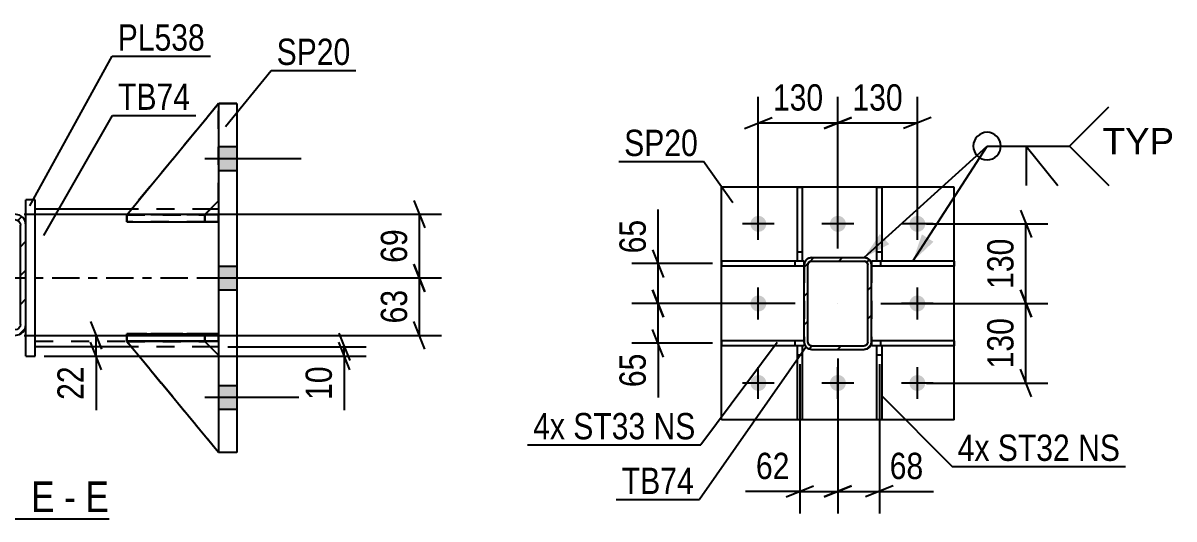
# Model space of a CAD drawing. Header units: millimetres. Extents: x 0 to 841, y 0 to 594.
# Drawn here: x 219.4 to 344.8, y 147.8 to 201.8 of the extents above; entities that cross this region are included whole.
import ezdxf

# ---------------------------------------------------------------- set-up
doc = ezdxf.new("R2010")
doc.units = ezdxf.units.MM
doc.linetypes.add('DXK_LINE_DOT2', pattern=[3.9198, 1.9599, -1.9599])
doc.linetypes.add('DXK_LINE_DOT3', pattern=[5.9187, 2.979, -0.9799, 0.9799, -0.9799])
doc.styles.add('Arial', font='ARIAL.TTF', dxfattribs={"height": 0.2})
doc.styles.add('Arial Narrow', font='ARIALN.TTF', dxfattribs={"height": 0.2})

# ---------------------------------------------------------------- blocks, each defined once
blk = doc.blocks.new('Unknown-814521683-15 - 6751')
at = {"color": 6, "linetype": 'Continuous'}
blk.add_line((201.12, 147.79), (228.77, 147.79), dxfattribs=at)
at = {"color": 0, "linetype": 'Continuous'}
for points in [[(219.23, 148.54), (219.23, 152.04), (201.12, 152.04), (201.12, 148.54)], [(222.83, 148.54), (222.83, 152.04), (220.28, 152.04), (220.28, 148.54)], [(225.16, 148.54), (225.16, 152.04), (223.88, 152.04), (223.88, 148.54)], [(228.77, 148.54), (228.77, 152.04), (226.21, 152.04), (226.21, 148.54)]]:
    blk.add_wipeout(points, dxfattribs=at)
at = {"color": 7, "linetype": 'Continuous', "style": 'Arial Narrow'}
for s, p in [('SECTION ', (201.12, 148.54)), ('E', (220.28, 148.54)), ('E', (226.21, 148.54)), ('-', (223.88, 148.54))]:
    blk.add_text(s, height=3.34, dxfattribs=at).set_placement(p)
blk = doc.blocks.new('Part-814521683-6757 - 6751')
at = {"color": 2, "linetype": 'Continuous'}
for p, q in [((231.22, 181.54), (220.72, 181.54)), ((240.72, 181.54), (239.83, 181.54)), ((231.21, 166.54), (220.72, 166.54)), ((240.72, 166.54), (239.81, 166.54))]:
    blk.add_line(p, q, dxfattribs=at)
at = {"color": 7, "linetype": 'DXK_LINE_DOT2'}
for p, q in [((220.72, 166.54), (220.72, 181.54)), ((240.72, 180.94), (220.72, 180.94)), ((239.83, 181.54), (231.22, 181.54)), ((240.72, 181.54), (240.72, 166.54)), ((220.72, 167.14), (240.72, 167.14)), ((239.81, 166.54), (231.21, 166.54))]:
    blk.add_line(p, q, dxfattribs=at)
at = {"color": 7, "linetype": 'DXK_LINE_DOT3'}
blk.add_line((210.72, 174.04), (250.72, 174.04), dxfattribs=at)
blk = doc.blocks.new('Part-814521683-6766 - 6751')
at = {"linetype": 'Continuous'}
h = blk.add_hatch(dxfattribs=at)
h.set_pattern_fill('', scale=0.7, style=0, pattern_type=0)
h.set_pattern_definition([(45, (218.9783, 167.877), (-1.57154, 1.57154), [])])
h.paths.add_polyline_path([(218.52, 167.79), (218.98, 167.88), (219.37, 168.14), (219.63, 168.53), (219.72, 168.99), (219.72, 179.79), (219.63, 180.24), (219.37, 180.63), (218.98, 180.89), (218.52, 180.99), (207.72, 180.99), (207.26, 180.89), (206.87, 180.63), (206.61, 180.24), (206.52, 179.79), (206.52, 168.99), (206.61, 168.53), (206.87, 168.14), (207.26, 167.88), (207.72, 167.79)])
h.paths.add_polyline_path([(207.72, 168.39), (207.49, 168.43), (207.29, 168.56), (207.16, 168.76), (207.12, 168.99), (207.12, 179.79), (207.16, 180.02), (207.29, 180.21), (207.49, 180.34), (207.72, 180.39), (218.52, 180.39), (218.75, 180.34), (218.94, 180.21), (219.07, 180.02), (219.12, 179.79), (219.12, 168.99), (219.07, 168.76), (218.94, 168.56), (218.75, 168.43), (218.52, 168.39)])
at = {"color": 2, "linetype": 'Continuous'}
for p, q in [((207.72, 180.99), (207.26, 180.89)), ((207.72, 180.99), (218.52, 180.99)), ((218.98, 180.89), (218.52, 180.99)), ((206.61, 180.24), (206.52, 179.79)), ((206.52, 168.99), (206.52, 179.79)), ((207.12, 179.79), (207.16, 180.02)), ((207.12, 168.99), (207.12, 179.79)), ((207.16, 180.02), (207.29, 180.21)), ((207.29, 180.21), (207.49, 180.34)), ((207.49, 180.34), (207.72, 180.39)), ((207.72, 180.39), (218.52, 180.39)), ((218.52, 180.39), (218.75, 180.34)), ((218.75, 180.34), (218.94, 180.21)), ((218.94, 180.21), (219.07, 180.02)), ((219.07, 180.02), (219.12, 179.79)), ((219.12, 168.99), (219.12, 179.79)), ((219.72, 179.79), (219.63, 180.24)), ((219.72, 168.99), (219.72, 179.79)), ((206.52, 168.99), (206.61, 168.53)), ((207.16, 168.76), (207.12, 168.99)), ((207.29, 168.56), (207.16, 168.76)), ((207.49, 168.43), (207.29, 168.56)), ((207.72, 168.39), (207.49, 168.43)), ((207.72, 168.39), (218.52, 168.39)), ((218.75, 168.43), (218.52, 168.39)), ((218.94, 168.56), (218.75, 168.43)), ((219.07, 168.76), (218.94, 168.56)), ((219.12, 168.99), (219.07, 168.76)), ((219.63, 168.53), (219.72, 168.99)), ((207.26, 167.88), (207.72, 167.79)), ((207.72, 167.79), (218.52, 167.79)), ((218.52, 167.79), (218.98, 167.88))]:
    blk.add_line(p, q, dxfattribs=at)
at = {"color": 7, "linetype": 'DXK_LINE_DOT3'}
blk.add_line((213.12, 174.39), (213.12, 174.39), dxfattribs=at)
at = {"color": 2, "linetype": 'Continuous'}
for centre, start, end in [((207.72, 179.79), 112.5, 157.5), ((218.52, 179.79), 22.5, 67.5), ((207.72, 168.99), 202.5, 247.5), ((218.52, 168.99), 292.5, 337.5)]:
    blk.add_arc(centre, 1.2, start, end, dxfattribs=at)
blk = doc.blocks.new('Part-814521683-6783 - 6751')
at = {"color": 2, "linetype": 'Continuous'}
for p, q in [((230.73, 180.94), (230.72, 180.94)), ((230.72, 180.94), (230.72, 180.14)), ((240.72, 180.94), (231.97, 180.94)), ((240.72, 180.94), (240.72, 180.94)), ((240.72, 180.94), (240.72, 180.14)), ((230.72, 180.14), (240.72, 180.14))]:
    blk.add_line(p, q, dxfattribs=at)
at = {"color": 7, "linetype": 'DXK_LINE_DOT2'}
for p, q in [((231.97, 180.94), (230.73, 180.94)), ((239.22, 180.94), (230.73, 180.94)), ((239.22, 180.94), (240.72, 180.94)), ((239.22, 180.94), (239.22, 180.14)), ((240.72, 180.94), (240.72, 180.94)), ((230.72, 180.14), (239.22, 180.14)), ((239.22, 180.14), (240.72, 180.14))]:
    blk.add_line(p, q, dxfattribs=at)
blk = doc.blocks.new('Part-814521683-6784 - 6751')
at = {"color": 2, "linetype": 'Continuous'}
for p, q in [((230.72, 167.94), (240.72, 167.94)), ((230.72, 167.94), (230.72, 167.14)), ((240.72, 167.14), (230.72, 167.14)), ((240.72, 167.94), (240.72, 167.94)), ((240.72, 167.14), (240.72, 167.94))]:
    blk.add_line(p, q, dxfattribs=at)
at = {"color": 7, "linetype": 'DXK_LINE_DOT2'}
for p, q in [((239.22, 167.94), (230.72, 167.94)), ((230.72, 167.14), (239.22, 167.14)), ((240.72, 167.94), (239.22, 167.94)), ((239.22, 167.94), (239.22, 167.14)), ((239.22, 167.14), (240.72, 167.14)), ((240.72, 167.94), (240.72, 167.94))]:
    blk.add_line(p, q, dxfattribs=at)
blk = doc.blocks.new('Part-814521683-6849 - 6751')
at = {"color": 2, "linetype": 'Continuous'}
for p, q in [((220.72, 182.54), (219.72, 182.54)), ((219.72, 179.79), (219.72, 182.54)), ((220.72, 165.54), (220.72, 182.54)), ((219.72, 165.54), (219.72, 168.99)), ((219.72, 165.54), (220.72, 165.54))]:
    blk.add_line(p, q, dxfattribs=at)
at = {"color": 7, "linetype": 'DXK_LINE_DOT2'}
blk.add_line((219.72, 168.99), (219.72, 179.79), dxfattribs=at)
blk = doc.blocks.new('Part-814521683-6785 - 6751')
at = {"color": 7, "linetype": 'DXK_LINE_DOT2'}
for p, q in [((230.72, 180.14), (230.72, 180.94)), ((230.72, 180.94), (239.22, 180.94)), ((240.72, 180.94), (230.72, 180.94)), ((239.22, 180.14), (239.22, 180.94)), ((239.22, 180.94), (240.72, 180.94)), ((240.72, 180.14), (240.72, 180.94)), ((240.72, 180.14), (240.72, 180.94)), ((240.72, 180.94), (240.72, 180.94)), ((239.22, 180.14), (230.72, 180.14)), ((230.72, 180.14), (240.72, 180.14)), ((240.72, 180.14), (239.22, 180.14)), ((240.72, 180.14), (240.72, 180.14))]:
    blk.add_line(p, q, dxfattribs=at)
blk = doc.blocks.new('Part-814521683-6786 - 6751')
at = {"color": 7, "linetype": 'DXK_LINE_DOT2'}
for p, q in [((230.72, 167.14), (230.72, 167.94)), ((230.72, 167.94), (239.22, 167.94)), ((240.72, 167.94), (230.72, 167.94)), ((239.22, 167.14), (230.72, 167.14)), ((230.72, 167.14), (240.72, 167.14)), ((239.22, 167.14), (239.22, 167.94)), ((239.22, 167.94), (240.72, 167.94)), ((240.72, 167.14), (239.22, 167.14)), ((240.72, 167.14), (240.72, 167.94)), ((240.72, 167.14), (240.72, 167.94)), ((240.72, 167.94), (240.72, 167.94)), ((240.72, 167.14), (240.72, 167.14))]:
    blk.add_line(p, q, dxfattribs=at)
blk = doc.blocks.new('Part-814521683-6787 - 6751')
at = {"color": 7, "linetype": 'DXK_LINE_DOT2'}
for p, q in [((240.72, 193.04), (230.72, 180.93)), ((230.72, 180.93), (240.72, 193.04)), ((240.72, 182.43), (240.72, 193.04)), ((239.22, 180.93), (240.72, 182.43)), ((239.22, 180.93), (240.72, 182.43)), ((230.72, 180.93), (239.22, 180.93)), ((230.72, 180.93), (230.72, 180.93)), ((239.22, 180.93), (230.72, 180.93)), ((239.22, 180.93), (239.22, 180.93))]:
    blk.add_line(p, q, dxfattribs=at)
blk = doc.blocks.new('Part-814521683-6806 - 6751')
at = {"color": 2, "linetype": 'Continuous'}
for p, q in [((240.72, 193.04), (242.72, 193.04)), ((240.72, 193.04), (240.72, 193.04)), ((240.72, 193.04), (240.72, 155.04)), ((242.72, 193.04), (242.72, 193.04)), ((242.72, 193.04), (242.72, 155.04)), ((242.72, 155.04), (240.72, 155.04))]:
    blk.add_line(p, q, dxfattribs=at)
at = {"color": 7, "linetype": 'DXK_LINE_DOT2'}
for p, q in [((242.72, 193.04), (240.72, 193.04)), ((240.72, 193.04), (240.72, 193.04)), ((242.72, 193.04), (242.72, 193.04)), ((242.72, 155.04), (240.72, 155.04))]:
    blk.add_line(p, q, dxfattribs=at)
blk = doc.blocks.new('Part-814521683-6832 - 6751')
at = {"color": 2, "linetype": 'Continuous'}
for p, q in [((230.72, 180.93), (240.72, 193.04)), ((239.23, 180.94), (240.72, 182.43)), ((231.97, 180.93), (230.72, 180.93)), ((230.72, 180.93), (230.72, 180.93))]:
    blk.add_line(p, q, dxfattribs=at)
at = {"color": 7, "linetype": 'DXK_LINE_DOT2'}
for p, q in [((230.72, 180.93), (240.72, 193.04)), ((240.72, 182.43), (240.72, 193.04)), ((240.72, 193.04), (240.72, 193.04)), ((239.22, 180.93), (240.72, 182.43)), ((239.22, 180.93), (230.72, 180.93)), ((239.22, 180.93), (231.97, 180.93)), ((239.22, 180.93), (239.23, 180.94)), ((239.22, 180.93), (239.22, 180.93))]:
    blk.add_line(p, q, dxfattribs=at)
blk = doc.blocks.new('Part-814521683-6833 - 6751')
at = {"color": 7, "linetype": 'DXK_LINE_DOT2'}
for p, q in [((230.72, 167.13), (239.22, 167.13)), ((240.72, 155.04), (230.72, 167.13)), ((230.72, 167.13), (230.72, 167.13)), ((239.22, 167.13), (230.72, 167.13)), ((230.72, 167.13), (240.72, 155.04)), ((239.22, 167.13), (240.72, 165.63)), ((239.22, 167.13), (239.22, 167.13)), ((240.72, 165.63), (239.22, 167.13)), ((240.72, 165.63), (240.72, 155.04))]:
    blk.add_line(p, q, dxfattribs=at)
blk = doc.blocks.new('Part-814521683-6834 - 6751')
at = {"color": 2, "linetype": 'Continuous'}
for p, q in [((230.72, 167.13), (230.72, 167.13)), ((239.22, 167.13), (230.72, 167.13)), ((240.72, 155.04), (230.72, 167.13)), ((239.22, 167.13), (239.22, 167.13)), ((239.22, 167.13), (240.72, 165.63))]:
    blk.add_line(p, q, dxfattribs=at)
at = {"color": 7, "linetype": 'DXK_LINE_DOT2'}
for p, q in [((230.72, 167.13), (239.22, 167.13)), ((240.72, 155.04), (230.72, 167.13)), ((239.22, 167.13), (240.72, 165.63)), ((240.72, 165.63), (240.72, 155.04))]:
    blk.add_line(p, q, dxfattribs=at)
blk = doc.blocks.new('Bolt-814521683-6888 - 6751')
at = {"linetype": 'Continuous'}
for points in [[(242.72, 185.74), (242.72, 188.34), (240.72, 188.34), (240.72, 185.74)], [(242.72, 185.74), (242.72, 188.34), (240.72, 188.34), (240.72, 185.74)], [(242.72, 185.74), (242.72, 188.34), (240.72, 188.34), (240.72, 185.74)], [(242.72, 172.74), (242.72, 175.34), (240.72, 175.34), (240.72, 172.74)], [(242.72, 172.74), (242.72, 175.34), (240.72, 175.34), (240.72, 172.74)], [(242.72, 159.74), (242.72, 162.34), (240.72, 162.34), (240.72, 159.74)], [(242.72, 159.74), (242.72, 162.34), (240.72, 162.34), (240.72, 159.74)], [(242.72, 159.74), (242.72, 162.34), (240.72, 162.34), (240.72, 159.74)]]:
    blk.add_hatch(color=1, dxfattribs=at).paths.add_polyline_path(points)
at = {"color": 1, "linetype": 'Continuous'}
for p, q in [((240.72, 188.34), (242.72, 188.34)), ((240.72, 188.34), (242.72, 188.34)), ((240.72, 188.34), (242.72, 188.34)), ((239.22, 187.04), (249.72, 187.04)), ((239.22, 187.04), (249.72, 187.04)), ((239.22, 187.04), (249.72, 187.04)), ((240.72, 185.74), (242.72, 185.74)), ((240.72, 185.74), (242.72, 185.74)), ((240.72, 185.74), (242.72, 185.74)), ((240.72, 175.34), (242.72, 175.34)), ((240.72, 175.34), (242.72, 175.34)), ((239.22, 174.04), (249.72, 174.04)), ((239.22, 174.04), (249.72, 174.04)), ((240.72, 172.74), (242.72, 172.74)), ((240.72, 172.74), (242.72, 172.74)), ((240.72, 162.34), (242.72, 162.34)), ((240.72, 162.34), (242.72, 162.34)), ((240.72, 162.34), (242.72, 162.34)), ((239.22, 161.04), (249.72, 161.04)), ((239.22, 161.04), (249.72, 161.04)), ((239.22, 161.04), (249.72, 161.04)), ((240.72, 159.74), (242.72, 159.74)), ((240.72, 159.74), (242.72, 159.74)), ((240.72, 159.74), (242.72, 159.74))]:
    blk.add_line(p, q, dxfattribs=at)
blk = doc.blocks.new('Bolt-814521683-2536 - 2369')
at = {"linetype": 'Continuous'}
for points in [[(298.68, 179.93, -1), (300.41, 179.93, -1)], [(307.34, 179.93, -1), (309.08, 179.93, -1)], [(316.01, 179.93, -1), (317.74, 179.93, -1)], [(298.68, 171.26, -1), (300.41, 171.26, -1)], [(316.01, 171.26, -1), (317.74, 171.26, -1)], [(298.68, 162.6, -1), (300.41, 162.6, -1)], [(307.34, 162.6, -1), (309.08, 162.6, -1)], [(316.01, 162.6, -1), (317.74, 162.6, -1)]]:
    blk.add_hatch(color=1, dxfattribs=at).paths.add_polyline_path(points)
at = {"color": 1, "linetype": 'Continuous'}
for p, q in [((299.54, 178.2), (299.54, 181.66)), ((308.21, 178.2), (308.21, 181.66)), ((316.88, 178.2), (316.88, 181.66)), ((301.28, 179.93), (297.81, 179.93)), ((309.94, 179.93), (306.48, 179.93)), ((318.61, 179.93), (315.14, 179.93)), ((299.54, 169.53), (299.54, 173)), ((316.88, 169.53), (316.88, 173)), ((301.28, 171.26), (297.81, 171.26)), ((318.61, 171.26), (315.14, 171.26)), ((299.54, 160.86), (299.54, 164.33)), ((308.21, 160.86), (308.21, 164.33)), ((316.88, 160.86), (316.88, 164.33)), ((301.28, 162.6), (297.81, 162.6)), ((309.94, 162.6), (306.48, 162.6)), ((318.61, 162.6), (315.14, 162.6))]:
    blk.add_line(p, q, dxfattribs=at)
blk = doc.blocks.new('Part-814521683-2472 - 2369')
at = {"color": 2, "linetype": 'Continuous'}
for p, q in [((295.54, 158.6), (295.54, 183.93)), ((320.88, 183.93), (295.54, 183.93)), ((320.88, 158.6), (320.88, 183.93)), ((320.88, 158.6), (295.54, 158.6))]:
    blk.add_line(p, q, dxfattribs=at)
blk = doc.blocks.new('Part-814521683-2460 - 2369')
at = {"linetype": 'Continuous'}
h = blk.add_hatch(dxfattribs=at)
h.set_pattern_fill('', scale=0.7, style=0, pattern_type=0)
h.set_pattern_definition([(45, (311.6409, 176.0288), (-1.57154, 1.57154), [])])
h.paths.add_polyline_path([(311.81, 175.77), (311.64, 176.03), (311.38, 176.2), (311.08, 176.26), (305.34, 176.26), (305.04, 176.2), (304.78, 176.03), (304.6, 175.77), (304.54, 175.46), (304.54, 167.06), (304.6, 166.76), (304.78, 166.5), (305.04, 166.32), (305.34, 166.26), (311.08, 166.26), (311.38, 166.32), (311.64, 166.5), (311.81, 166.76), (311.88, 167.06), (311.88, 175.46)])
h.paths.add_polyline_path([(311.48, 167.06), (311.44, 166.91), (311.36, 166.78), (311.23, 166.69), (311.08, 166.66), (305.34, 166.66), (305.19, 166.69), (305.06, 166.78), (304.97, 166.91), (304.94, 167.06), (304.94, 175.46), (304.97, 175.62), (305.06, 175.75), (305.19, 175.83), (305.34, 175.86), (311.08, 175.86), (311.23, 175.83), (311.36, 175.75), (311.44, 175.62), (311.48, 175.46)])
at = {"color": 7, "linetype": 'DXK_LINE_DOT2'}
for p, q in [((304.54, 175.46), (304.6, 175.77)), ((305.06, 175.75), (304.97, 175.62)), ((305.04, 176.2), (305.34, 176.26)), ((305.19, 175.83), (305.06, 175.75)), ((305.34, 175.86), (305.19, 175.83)), ((305.34, 176.26), (311.08, 176.26)), ((305.34, 175.86), (311.08, 175.86)), ((311.08, 176.26), (311.38, 176.2)), ((311.23, 175.83), (311.08, 175.86)), ((311.36, 175.75), (311.23, 175.83)), ((311.44, 175.62), (311.36, 175.75)), ((311.81, 175.77), (311.88, 175.46)), ((304.54, 175.46), (304.54, 167.06)), ((304.97, 175.62), (304.94, 175.46)), ((304.94, 167.06), (304.94, 175.46)), ((311.48, 175.46), (311.44, 175.62)), ((311.48, 167.06), (311.48, 175.46)), ((311.88, 175.46), (311.88, 167.06)), ((304.6, 166.76), (304.54, 167.06)), ((304.94, 167.06), (304.97, 166.91)), ((304.97, 166.91), (305.06, 166.78)), ((311.36, 166.78), (311.44, 166.91)), ((311.44, 166.91), (311.48, 167.06)), ((311.88, 167.06), (311.81, 166.76)), ((305.34, 166.26), (305.04, 166.32)), ((305.06, 166.78), (305.19, 166.69)), ((305.19, 166.69), (305.34, 166.66)), ((305.34, 166.66), (311.08, 166.66)), ((305.34, 166.26), (311.08, 166.26)), ((311.08, 166.66), (311.23, 166.69)), ((311.38, 166.32), (311.08, 166.26)), ((311.23, 166.69), (311.36, 166.78))]:
    blk.add_line(p, q, dxfattribs=at)
at = {"color": 2, "linetype": 'Continuous'}
for p, q in [((304.6, 175.77), (304.54, 175.46)), ((304.97, 175.62), (305.06, 175.75)), ((305.34, 176.26), (305.04, 176.2)), ((305.06, 175.75), (305.19, 175.83)), ((305.19, 175.83), (305.34, 175.86)), ((305.34, 176.26), (311.08, 176.26)), ((305.34, 175.86), (311.08, 175.86)), ((311.38, 176.2), (311.08, 176.26)), ((311.08, 175.86), (311.23, 175.83)), ((311.23, 175.83), (311.36, 175.75)), ((311.36, 175.75), (311.44, 175.62)), ((311.88, 175.46), (311.81, 175.77)), ((304.54, 167.06), (304.54, 175.46)), ((304.94, 175.46), (304.97, 175.62)), ((304.94, 167.06), (304.94, 175.46)), ((311.44, 175.62), (311.48, 175.46)), ((311.48, 167.06), (311.48, 175.46)), ((311.88, 167.06), (311.88, 175.46)), ((304.54, 167.06), (304.6, 166.76)), ((304.97, 166.91), (304.94, 167.06)), ((305.06, 166.78), (304.97, 166.91)), ((311.44, 166.91), (311.36, 166.78)), ((311.48, 167.06), (311.44, 166.91)), ((311.81, 166.76), (311.88, 167.06)), ((305.04, 166.32), (305.34, 166.26)), ((305.19, 166.69), (305.06, 166.78)), ((305.34, 166.66), (305.19, 166.69)), ((305.34, 166.66), (311.08, 166.66)), ((305.34, 166.26), (311.08, 166.26)), ((311.23, 166.69), (311.08, 166.66)), ((311.08, 166.26), (311.38, 166.32)), ((311.36, 166.78), (311.23, 166.69))]:
    blk.add_line(p, q, dxfattribs=at)
at = {"color": 7, "linetype": 'DXK_LINE_DOT3'}
blk.add_line((308.21, 171.26), (308.21, 171.26), dxfattribs=at)
at = {"color": 7, "linetype": 'DXK_LINE_DOT2'}
for centre, start, end in [((305.34, 175.46), 112.5, 157.5), ((311.08, 175.46), 22.5, 67.5), ((305.34, 167.06), 202.5, 247.5), ((311.08, 167.06), 292.5, 337.5)]:
    blk.add_arc(centre, 0.8, start, end, dxfattribs=at)
at = {"color": 2, "linetype": 'Continuous'}
for centre, start, end in [((305.34, 175.46), 112.5, 157.5), ((311.08, 175.46), 22.5, 67.5), ((305.34, 167.06), 202.5, 247.5), ((311.08, 167.06), 292.5, 337.5)]:
    blk.add_arc(centre, 0.8, start, end, dxfattribs=at)
blk = doc.blocks.new('Part-814521683-2477 - 2369')
at = {"color": 2, "linetype": 'Continuous'}
for p, q in [((320.88, 167.2), (311.88, 167.2)), ((311.88, 167.07), (311.88, 166.66)), ((320.88, 167.2), (320.88, 166.66)), ((312.46, 166.66), (311.88, 166.66)), ((320.88, 166.66), (313, 166.66))]:
    blk.add_line(p, q, dxfattribs=at)
at = {"color": 7, "linetype": 'DXK_LINE_DOT2'}
for p, q in [((311.88, 167.2), (311.88, 167.07)), ((312.88, 166.66), (312.88, 167.2)), ((313, 166.66), (312.46, 166.66))]:
    blk.add_line(p, q, dxfattribs=at)
blk = doc.blocks.new('Part-814521683-2513 - 2369')
at = {"color": 2, "linetype": 'Continuous'}
for p, q in [((303.8, 175.87), (303.8, 183.93)), ((303.8, 183.93), (304.33, 183.93)), ((304.33, 183.93), (304.33, 175.87)), ((304.33, 175.87), (303.8, 175.87))]:
    blk.add_line(p, q, dxfattribs=at)
at = {"color": 7, "linetype": 'DXK_LINE_DOT2'}
blk.add_line((303.8, 176.87), (304.33, 176.87), dxfattribs=at)
blk = doc.blocks.new('Part-814521683-2518 - 2369')
at = {"color": 2, "linetype": 'Continuous'}
for p, q in [((312.46, 175.87), (312.46, 183.93)), ((312.46, 183.93), (313, 183.93)), ((313, 183.93), (313, 175.87)), ((313, 175.87), (312.46, 175.87))]:
    blk.add_line(p, q, dxfattribs=at)
at = {"color": 7, "linetype": 'DXK_LINE_DOT2'}
blk.add_line((312.46, 176.87), (313, 176.87), dxfattribs=at)
blk = doc.blocks.new('Part-814521683-2523 - 2369')
at = {"color": 2, "linetype": 'Continuous'}
for p, q in [((303.8, 158.6), (303.8, 166.67)), ((303.8, 166.67), (304.33, 166.67)), ((304.33, 166.67), (304.33, 158.6)), ((304.33, 158.6), (303.8, 158.6))]:
    blk.add_line(p, q, dxfattribs=at)
at = {"color": 7, "linetype": 'DXK_LINE_DOT2'}
blk.add_line((303.8, 165.67), (304.33, 165.67), dxfattribs=at)
blk = doc.blocks.new('Part-814521683-2533 - 2369')
at = {"color": 2, "linetype": 'Continuous'}
for p, q in [((320.88, 175.86), (311.88, 175.86)), ((311.88, 175.86), (311.88, 175.46)), ((320.88, 175.86), (320.88, 175.33)), ((320.88, 175.33), (311.88, 175.33))]:
    blk.add_line(p, q, dxfattribs=at)
at = {"color": 7, "linetype": 'DXK_LINE_DOT2'}
for p, q in [((312.88, 175.33), (312.88, 175.86)), ((311.88, 175.46), (311.88, 175.33))]:
    blk.add_line(p, q, dxfattribs=at)
blk = doc.blocks.new('Part-814521683-2550 - 2369')
at = {"color": 2, "linetype": 'Continuous'}
for p, q in [((312.46, 158.6), (312.46, 166.67)), ((312.46, 166.67), (313, 166.67)), ((313, 166.67), (313, 158.6)), ((313, 158.6), (312.46, 158.6))]:
    blk.add_line(p, q, dxfattribs=at)
at = {"color": 7, "linetype": 'DXK_LINE_DOT2'}
blk.add_line((312.46, 165.67), (313, 165.67), dxfattribs=at)
blk = doc.blocks.new('Part-814521683-2555 - 2369')
at = {"color": 2, "linetype": 'Continuous'}
for p, q in [((304.54, 175.86), (295.54, 175.86)), ((295.54, 175.86), (295.54, 175.33)), ((304.54, 175.46), (304.54, 175.86)), ((304.54, 175.33), (295.54, 175.33))]:
    blk.add_line(p, q, dxfattribs=at)
at = {"color": 7, "linetype": 'DXK_LINE_DOT2'}
for p, q in [((303.54, 175.33), (303.54, 175.86)), ((304.54, 175.46), (304.54, 175.33))]:
    blk.add_line(p, q, dxfattribs=at)
blk = doc.blocks.new('Part-814521683-2562 - 2369')
at = {"color": 2, "linetype": 'Continuous'}
for p, q in [((304.54, 167.2), (295.54, 167.2)), ((295.54, 167.2), (295.54, 166.66)), ((304.54, 167.06), (304.54, 166.66)), ((303.8, 166.66), (295.54, 166.66)), ((304.54, 166.66), (304.33, 166.66))]:
    blk.add_line(p, q, dxfattribs=at)
at = {"color": 7, "linetype": 'DXK_LINE_DOT2'}
for p, q in [((303.54, 166.66), (303.54, 167.2)), ((304.54, 167.06), (304.54, 167.2)), ((304.33, 166.66), (303.8, 166.66))]:
    blk.add_line(p, q, dxfattribs=at)
blk = doc.blocks.new('StraightDimension-814521683-7002 - 6751')
at = {"color": 7, "linetype": 'Continuous'}
for p, q in [((253.81, 168.04), (255.01, 165.04)), ((255.01, 164.04), (253.81, 167.04)), ((241.72, 166.54), (256.81, 166.54)), ((254.41, 165.54), (254.41, 166.54)), ((221.72, 165.54), (256.81, 165.54)), ((254.41, 165.54), (254.41, 159.64)), ((254.41, 165.54), (254.41, 159.64))]:
    blk.add_line(p, q, dxfattribs=at)
at = {"color": 0}
blk.add_wipeout([(253.66, 165.02), (249.46, 165.02), (249.46, 160.16), (253.66, 160.16)], dxfattribs=at)
at = {"color": 3, "style": 'Arial Narrow'}
blk.add_text('10', height=2.863, rotation=90.0002, dxfattribs=at).set_placement((253.06, 160.76))
blk = doc.blocks.new('StraightDimension-814521683-6991 - 6751')
at = {"color": 7, "linetype": 'Continuous'}
for p, q in [((226.76, 169.29), (227.96, 166.29)), ((219.52, 167.79), (229.76, 167.79)), ((227.96, 164.04), (226.76, 167.04)), ((227.36, 165.54), (227.36, 167.79)), ((221.72, 165.54), (229.76, 165.54)), ((227.36, 165.54), (227.36, 159.64)), ((227.36, 165.54), (227.36, 159.64))]:
    blk.add_line(p, q, dxfattribs=at)
at = {"color": 0}
blk.add_wipeout([(226.61, 165.02), (222.41, 165.02), (222.41, 160.16), (226.61, 160.16)], dxfattribs=at)
at = {"color": 3, "style": 'Arial Narrow'}
blk.add_text('22', height=2.863, rotation=90.0002, dxfattribs=at).set_placement((226.01, 160.76))
blk = doc.blocks.new('StraightDimension-814521683-6969 - 6751')
at = {"color": 7, "linetype": 'Continuous'}
for p, q in [((262.01, 182.49), (263.21, 179.49)), ((219.52, 180.99), (265.01, 180.99)), ((262.61, 174.04), (262.61, 180.99)), ((263.21, 172.54), (262.01, 175.54)), ((249.2, 174.04), (265.01, 174.04))]:
    blk.add_line(p, q, dxfattribs=at)
at = {"color": 0}
blk.add_wipeout([(261.86, 179.94), (257.66, 179.94), (257.66, 175.09), (261.86, 175.09)], dxfattribs=at)
at = {"color": 3, "style": 'Arial Narrow'}
blk.add_text('69', height=2.863, rotation=90.0002, dxfattribs=at).set_placement((261.26, 175.69))
blk = doc.blocks.new('StraightDimension-814521683-6959 - 6751')
at = {"color": 7, "linetype": 'Continuous'}
for p, q in [((262.01, 175.54), (263.21, 172.54)), ((249.2, 174.04), (265.01, 174.04)), ((262.61, 167.79), (262.61, 174.04)), ((263.21, 166.29), (262.01, 169.29)), ((219.52, 167.79), (265.01, 167.79))]:
    blk.add_line(p, q, dxfattribs=at)
at = {"color": 0}
blk.add_wipeout([(261.86, 173.34), (257.66, 173.34), (257.66, 168.49), (261.86, 168.49)], dxfattribs=at)
at = {"color": 3, "style": 'Arial Narrow'}
blk.add_text('63', height=2.863, rotation=90.0002, dxfattribs=at).set_placement((261.26, 169.09))
blk = doc.blocks.new('StraightDimension-814521683-2601 - 2369')
at = {"color": 7, "linetype": 'Continuous'}
for p, q in [((308.21, 177.26), (308.21, 193.77)), ((316.88, 180.93), (316.88, 193.77)), ((306.71, 190.32), (309.71, 191.52)), ((308.21, 190.92), (316.88, 190.92)), ((318.38, 191.52), (315.38, 190.32))]:
    blk.add_line(p, q, dxfattribs=at)
at = {"color": 0}
blk.add_wipeout([(315.88, 191.67), (315.88, 195.87), (309.2, 195.87), (309.2, 191.67)], dxfattribs=at)
at = {"color": 3, "style": 'Arial Narrow'}
blk.add_text('130', height=2.863, dxfattribs=at).set_placement((309.8, 192.27))
blk = doc.blocks.new('StraightDimension-814521683-2588 - 2369')
at = {"color": 7, "linetype": 'Continuous'}
for p, q in [((288.02, 172.76), (289.22, 169.76)), ((303.54, 171.26), (285.77, 171.26)), ((288.62, 166.93), (288.62, 171.26)), ((289.22, 165.43), (288.02, 168.43)), ((294.54, 166.93), (285.77, 166.93)), ((288.62, 166.93), (288.62, 161.02)), ((288.62, 166.93), (288.62, 161.02))]:
    blk.add_line(p, q, dxfattribs=at)
at = {"color": 0}
blk.add_wipeout([(287.87, 166.4), (283.67, 166.4), (283.67, 161.55), (287.87, 161.55)], dxfattribs=at)
at = {"color": 3, "style": 'Arial Narrow'}
blk.add_text('65', height=2.863, rotation=90.0002, dxfattribs=at).set_placement((287.27, 162.15))
blk = doc.blocks.new('StraightDimension-814521683-2567 - 2369')
at = {"color": 7, "linetype": 'Continuous'}
for p, q in [((328.1, 181.43), (329.3, 178.43)), ((317.88, 179.93), (331.1, 179.93)), ((328.7, 171.26), (328.7, 179.93)), ((329.3, 169.76), (328.1, 172.76)), ((312.88, 171.26), (331.1, 171.26))]:
    blk.add_line(p, q, dxfattribs=at)
at = {"color": 0}
blk.add_wipeout([(327.95, 178.94), (323.75, 178.94), (323.75, 172.25), (327.95, 172.25)], dxfattribs=at)
at = {"color": 3, "style": 'Arial Narrow'}
blk.add_text('130', height=2.863, rotation=90.0002, dxfattribs=at).set_placement((327.35, 172.85))
blk = doc.blocks.new('StraightDimension-814521683-2577 - 2369')
at = {"color": 7, "linetype": 'Continuous'}
for p, q in [((328.1, 172.76), (329.3, 169.76)), ((312.88, 171.26), (331.1, 171.26)), ((328.7, 162.6), (328.7, 171.26)), ((329.3, 161.1), (328.1, 164.1)), ((317.88, 162.6), (331.1, 162.6))]:
    blk.add_line(p, q, dxfattribs=at)
at = {"color": 0}
blk.add_wipeout([(327.95, 170.27), (323.75, 170.27), (323.75, 163.59), (327.95, 163.59)], dxfattribs=at)
at = {"color": 3, "style": 'Arial Narrow'}
blk.add_text('130', height=2.863, rotation=90.0002, dxfattribs=at).set_placement((327.35, 164.19))
blk = doc.blocks.new('StraightDimension-814521683-2594 - 2369')
at = {"color": 7, "linetype": 'Continuous'}
for p, q in [((288.62, 175.6), (288.62, 181.5)), ((288.62, 175.6), (288.62, 181.5)), ((288.02, 177.1), (289.22, 174.1)), ((294.54, 175.6), (285.77, 175.6)), ((288.62, 171.26), (288.62, 175.6)), ((289.22, 169.76), (288.02, 172.76)), ((303.54, 171.26), (285.77, 171.26))]:
    blk.add_line(p, q, dxfattribs=at)
at = {"color": 0}
blk.add_wipeout([(287.87, 180.98), (283.67, 180.98), (283.67, 176.12), (287.87, 176.12)], dxfattribs=at)
at = {"color": 3, "style": 'Arial Narrow'}
blk.add_text('65', height=2.863, rotation=90.0002, dxfattribs=at).set_placement((287.27, 176.72))
blk = doc.blocks.new('StraightDimension-814521683-2610 - 2369')
at = {"color": 7, "linetype": 'Continuous'}
for p, q in [((299.54, 180.93), (299.54, 193.77)), ((308.21, 177.26), (308.21, 193.77)), ((298.04, 190.32), (301.04, 191.52)), ((299.54, 190.92), (308.21, 190.92)), ((309.71, 191.52), (306.71, 190.32))]:
    blk.add_line(p, q, dxfattribs=at)
at = {"color": 0}
blk.add_wipeout([(307.22, 191.67), (307.22, 195.87), (300.53, 195.87), (300.53, 191.67)], dxfattribs=at)
at = {"color": 3, "style": 'Arial Narrow'}
blk.add_text('130', height=2.863, dxfattribs=at).set_placement((301.13, 192.27))
blk = doc.blocks.new('StraightDimension-814521683-2620 - 2369')
at = {"color": 7, "linetype": 'Continuous'}
for p, q in [((308.21, 165.26), (308.21, 148.39)), ((312.73, 164.67), (312.73, 148.39)), ((306.71, 150.19), (309.71, 151.39)), ((308.21, 150.79), (312.73, 150.79)), ((314.23, 151.39), (311.23, 150.19)), ((312.73, 150.79), (318.64, 150.79)), ((312.73, 150.79), (318.64, 150.79))]:
    blk.add_line(p, q, dxfattribs=at)
at = {"color": 0}
blk.add_wipeout([(318.11, 151.54), (318.11, 155.74), (313.26, 155.74), (313.26, 151.54)], dxfattribs=at)
at = {"color": 3, "style": 'Arial Narrow'}
blk.add_text('68', height=2.863, dxfattribs=at).set_placement((313.86, 152.14))
blk = doc.blocks.new('StraightDimension-814521683-2629 - 2369')
at = {"color": 7, "linetype": 'Continuous'}
for p, q in [((304.07, 164.67), (304.07, 148.39)), ((308.21, 165.26), (308.21, 148.39)), ((304.07, 150.79), (298.16, 150.79)), ((304.07, 150.79), (298.16, 150.79)), ((302.57, 150.19), (305.57, 151.39)), ((304.07, 150.79), (308.21, 150.79)), ((309.71, 151.39), (306.71, 150.19))]:
    blk.add_line(p, q, dxfattribs=at)
at = {"color": 0}
blk.add_wipeout([(303.54, 151.54), (303.54, 155.74), (298.68, 155.74), (298.68, 151.54)], dxfattribs=at)
at = {"color": 3, "style": 'Arial Narrow'}
blk.add_text('62', height=2.863, dxfattribs=at).set_placement((299.28, 152.14))
blk = doc.blocks.new('Mark-814521683-6753 - 6751')
at = {"color": 0}
blk.add_wipeout([(237.62, 192.35), (237.62, 195.35), (229.76, 195.35), (229.76, 192.35)], dxfattribs=at)
blk.add_wipeout([(237.62, 192.35), (237.62, 195.35), (229.76, 195.35), (229.76, 192.35)], dxfattribs=at)
at = {"color": 30, "linetype": 'Continuous'}
for p, q in [((221.66, 178.66), (229.16, 191.75)), ((229.16, 191.75), (238.22, 191.75))]:
    blk.add_line(p, q, dxfattribs=at)
at = {"color": 3, "style": 'Arial Narrow'}
blk.add_text('TB74', height=2.863, dxfattribs=at).set_placement((229.76, 192.35))
blk = doc.blocks.new('Mark-814521683-6802 - 6751')
at = {"color": 0}
blk.add_wipeout([(255.08, 197.24), (255.08, 200.24), (247.04, 200.24), (247.04, 197.24)], dxfattribs=at)
blk.add_wipeout([(255.08, 197.24), (255.08, 200.24), (247.04, 200.24), (247.04, 197.24)], dxfattribs=at)
at = {"color": 30, "linetype": 'Continuous'}
for p, q in [((241.45, 190.52), (246.44, 196.64)), ((246.44, 196.64), (255.68, 196.64))]:
    blk.add_line(p, q, dxfattribs=at)
at = {"color": 3, "style": 'Arial Narrow'}
blk.add_text('SP20', height=2.863, dxfattribs=at).set_placement((247.04, 197.24))
blk = doc.blocks.new('Mark-814521683-6845 - 6751')
at = {"color": 0}
blk.add_wipeout([(239.22, 198.8), (239.22, 201.8), (229.72, 201.8), (229.72, 198.8)], dxfattribs=at)
blk.add_wipeout([(239.22, 198.8), (239.22, 201.8), (229.72, 201.8), (229.72, 198.8)], dxfattribs=at)
at = {"color": 30, "linetype": 'Continuous'}
for p, q in [((220.15, 181.89), (229.12, 198.2)), ((229.12, 198.2), (239.82, 198.2))]:
    blk.add_line(p, q, dxfattribs=at)
at = {"color": 3, "style": 'Arial Narrow'}
blk.add_text('PL538', height=2.863, dxfattribs=at).set_placement((229.72, 198.8))
blk = doc.blocks.new('Mark-814521683-2456 - 2369')
at = {"color": 0}
blk.add_wipeout([(292.52, 150.51), (292.52, 153.51), (284.66, 153.51), (284.66, 150.51)], dxfattribs=at)
blk.add_wipeout([(292.52, 150.51), (292.52, 153.51), (284.66, 153.51), (284.66, 150.51)], dxfattribs=at)
at = {"color": 30, "linetype": 'Continuous'}
for p in [(304.76, 166.55), (284.06, 149.91)]:
    blk.add_line(p, (293.12, 149.91), dxfattribs=at)
at = {"color": 3, "style": 'Arial Narrow'}
blk.add_text('TB74', height=2.863, dxfattribs=at).set_placement((284.66, 150.51))
blk = doc.blocks.new('Mark-814521683-2468 - 2369')
at = {"color": 0}
blk.add_wipeout([(292.96, 187.32), (292.96, 190.32), (284.92, 190.32), (284.92, 187.32)], dxfattribs=at)
blk.add_wipeout([(292.96, 187.32), (292.96, 190.32), (284.92, 190.32), (284.92, 187.32)], dxfattribs=at)
at = {"color": 30, "linetype": 'Continuous'}
for p in [(284.32, 186.72), (296.78, 182.24)]:
    blk.add_line(p, (293.56, 186.72), dxfattribs=at)
at = {"color": 3, "style": 'Arial Narrow'}
blk.add_text('SP20', height=2.863, dxfattribs=at).set_placement((284.92, 187.32))
blk = doc.blocks.new('WeldMark-814521683-2638 - 2369')
at = {"linetype": 'Continuous'}
for points in [[(313.8, 177.72), (311.08, 176.26), (312.79, 178.83)], [(318.63, 177.98), (316.38, 175.86), (317.37, 178.79)]]:
    blk.add_hatch(color=30, dxfattribs=at).paths.add_polyline_path(points)
at = {"color": 30, "linetype": 'Continuous'}
for p, q in [((311.08, 176.26), (324.47, 188.4)), ((316.38, 175.86), (324.47, 188.4)), ((324.47, 188.4), (333.47, 188.4))]:
    blk.add_line(p, q, dxfattribs=at)
at = {"color": 3, "linetype": 'Continuous'}
for q in [(332.18, 184.11), (328.75, 184.11)]:
    blk.add_line((328.75, 188.4), q, dxfattribs=at)
for start, end in [(90, 270), (270, 90)]:
    blk.add_arc((324.47, 188.4), 1.5, start, end, dxfattribs=at)
at = {"color": 0, "linetype": 'Continuous'}
blk.add_wipeout([(344.84, 187.5), (344.84, 190.5), (337.07, 190.5), (337.07, 187.5)], dxfattribs=at)
blk.add_wipeout([(344.84, 187.5), (344.84, 190.5), (337.07, 190.5), (337.07, 187.5)], dxfattribs=at)
at = {"color": 3, "linetype": 'Continuous'}
for q in [(337.75, 192.68), (337.75, 184.11)]:
    blk.add_line((333.47, 188.4), q, dxfattribs=at)
at = {"color": 3, "linetype": 'Continuous', "style": 'Arial'}
blk.add_text('TYP', height=2.865, dxfattribs=at).set_placement((337.07, 187.5))
blk = doc.blocks.new('MarkSet-814521683-2691 - 2369')
at = {"color": 0}
for points in [[(278.47, 156.47), (278.47, 159.47), (275, 159.47), (275, 156.47)], [(287.22, 156.47), (287.22, 159.47), (279.37, 159.47), (279.37, 156.47)], [(292.69, 156.47), (292.69, 159.47), (288.12, 159.47), (288.12, 156.47)]]:
    blk.add_wipeout(points, dxfattribs=at)
for points in [[(278.47, 156.47), (278.47, 159.47), (275, 159.47), (275, 156.47)], [(287.22, 156.47), (287.22, 159.47), (279.37, 159.47), (279.37, 156.47)], [(292.69, 156.47), (292.69, 159.47), (288.12, 159.47), (288.12, 156.47)]]:
    blk.add_wipeout(points, dxfattribs=at)
at = {"color": 30, "linetype": 'Continuous'}
for p in [(301.58, 167), (274.4, 155.87)]:
    blk.add_line(p, (293.29, 155.87), dxfattribs=at)
at = {"color": 3, "style": 'Arial Narrow'}
for s, p in [('4x', (275, 156.47)), ('ST33', (279.37, 156.47)), ('NS', (288.12, 156.47))]:
    blk.add_text(s, height=2.863, dxfattribs=at).set_placement(p)
blk = doc.blocks.new('MarkSet-814521683-2721 - 2369')
at = {"color": 0}
for points in [[(324.74, 154.12), (324.74, 157.12), (321.27, 157.12), (321.27, 154.12)], [(333.5, 154.12), (333.5, 157.12), (325.64, 157.12), (325.64, 154.12)], [(338.96, 154.12), (338.96, 157.12), (334.4, 157.12), (334.4, 154.12)]]:
    blk.add_wipeout(points, dxfattribs=at)
for points in [[(324.74, 154.12), (324.74, 157.12), (321.27, 157.12), (321.27, 154.12)], [(333.5, 154.12), (333.5, 157.12), (325.64, 157.12), (325.64, 154.12)], [(338.96, 154.12), (338.96, 157.12), (334.4, 157.12), (334.4, 154.12)]]:
    blk.add_wipeout(points, dxfattribs=at)
at = {"color": 30, "linetype": 'Continuous'}
for p, q in [((312.99, 161.21), (320.67, 153.52)), ((320.67, 153.52), (339.56, 153.52))]:
    blk.add_line(p, q, dxfattribs=at)
at = {"color": 3, "style": 'Arial Narrow'}
for s, p in [('4x', (321.27, 154.12)), ('ST32', (325.64, 154.12)), ('NS', (334.4, 154.12))]:
    blk.add_text(s, height=2.863, dxfattribs=at).set_placement(p)

msp = doc.modelspace()

# ---------------------------------------------------------------- block references
for name in ['Part-814521683-6787 - 6751', 'Part-814521683-6832 - 6751', 'Part-814521683-6806 - 6751', 'Bolt-814521683-6888 - 6751', 'Part-814521683-2472 - 2369', 'Part-814521683-2513 - 2369', 'Part-814521683-2518 - 2369', 'Part-814521683-6849 - 6751', 'Part-814521683-6766 - 6751', 'Part-814521683-6757 - 6751', 'Part-814521683-6783 - 6751', 'Part-814521683-6785 - 6751', 'Bolt-814521683-2536 - 2369', 'Part-814521683-2555 - 2369', 'Part-814521683-2460 - 2369', 'Part-814521683-2533 - 2369', 'Part-814521683-6784 - 6751', 'Part-814521683-6786 - 6751', 'Part-814521683-6833 - 6751', 'Part-814521683-6834 - 6751', 'Part-814521683-2562 - 2369', 'Part-814521683-2477 - 2369', 'Part-814521683-2523 - 2369', 'Part-814521683-2550 - 2369', 'Unknown-814521683-15 - 6751']:
    msp.add_blockref(name, (0, 0))

# ---------------------------------------------------------------- next in the draw order: block references
for name in ['Mark-814521683-6802 - 6751', 'StraightDimension-814521683-2601 - 2369', 'Mark-814521683-2468 - 2369', 'StraightDimension-814521683-6969 - 6751', 'StraightDimension-814521683-2588 - 2369', 'StraightDimension-814521683-7002 - 6751']:
    msp.add_blockref(name, (0, 0))

# ---------------------------------------------------------------- next in the draw order: block references
for name in ['Mark-814521683-6753 - 6751', 'StraightDimension-814521683-2594 - 2369', 'StraightDimension-814521683-2567 - 2369', 'StraightDimension-814521683-6991 - 6751']:
    msp.add_blockref(name, (0, 0))

# ---------------------------------------------------------------- next in the draw order: block references
for name in ['Mark-814521683-6845 - 6751', 'StraightDimension-814521683-2610 - 2369', 'WeldMark-814521683-2638 - 2369', 'StraightDimension-814521683-6959 - 6751', 'StraightDimension-814521683-2577 - 2369']:
    msp.add_blockref(name, (0, 0))

# ---------------------------------------------------------------- next in the draw order: block references
msp.add_blockref('StraightDimension-814521683-2620 - 2369', (0, 0))

# ---------------------------------------------------------------- next in the draw order: block references
for name in ['StraightDimension-814521683-2629 - 2369', 'MarkSet-814521683-2721 - 2369']:
    msp.add_blockref(name, (0, 0))

# ---------------------------------------------------------------- next in the draw order: block references
msp.add_blockref('Mark-814521683-2456 - 2369', (0, 0))

# ---------------------------------------------------------------- next in the draw order: block references
msp.add_blockref('MarkSet-814521683-2691 - 2369', (0, 0))

doc.saveas('drawing.dxf')
